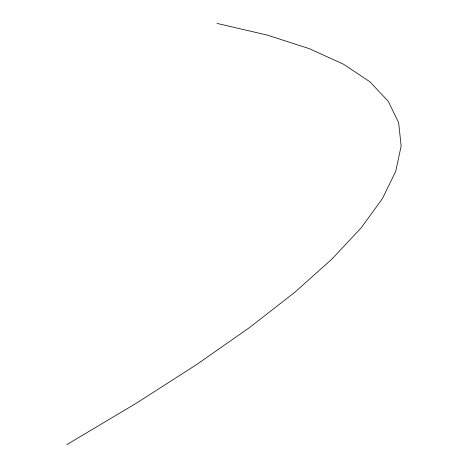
<?xml version="1.0" encoding="UTF-8"?>
<svg xmlns="http://www.w3.org/2000/svg" width="468" height="468" viewBox="0 0 468 468"><rect width="100%" height="100%" fill="white"/><g stroke="black" fill="none" stroke-linecap="round" stroke-linejoin="round"><path stroke-width="0.7" d="M66.854 444.6L135.726 403.591L196.665 364.543L249.672 327.454L294.746 292.319L331.888 259.143L361.097 227.922L382.379 198.66L395.729 171.358L401.146 146.01L398.631 122.622L388.183 101.193L369.808 81.719L343.494 64.204L309.254 48.643L267.082 35.041L216.976 23.4"/></g></svg>
